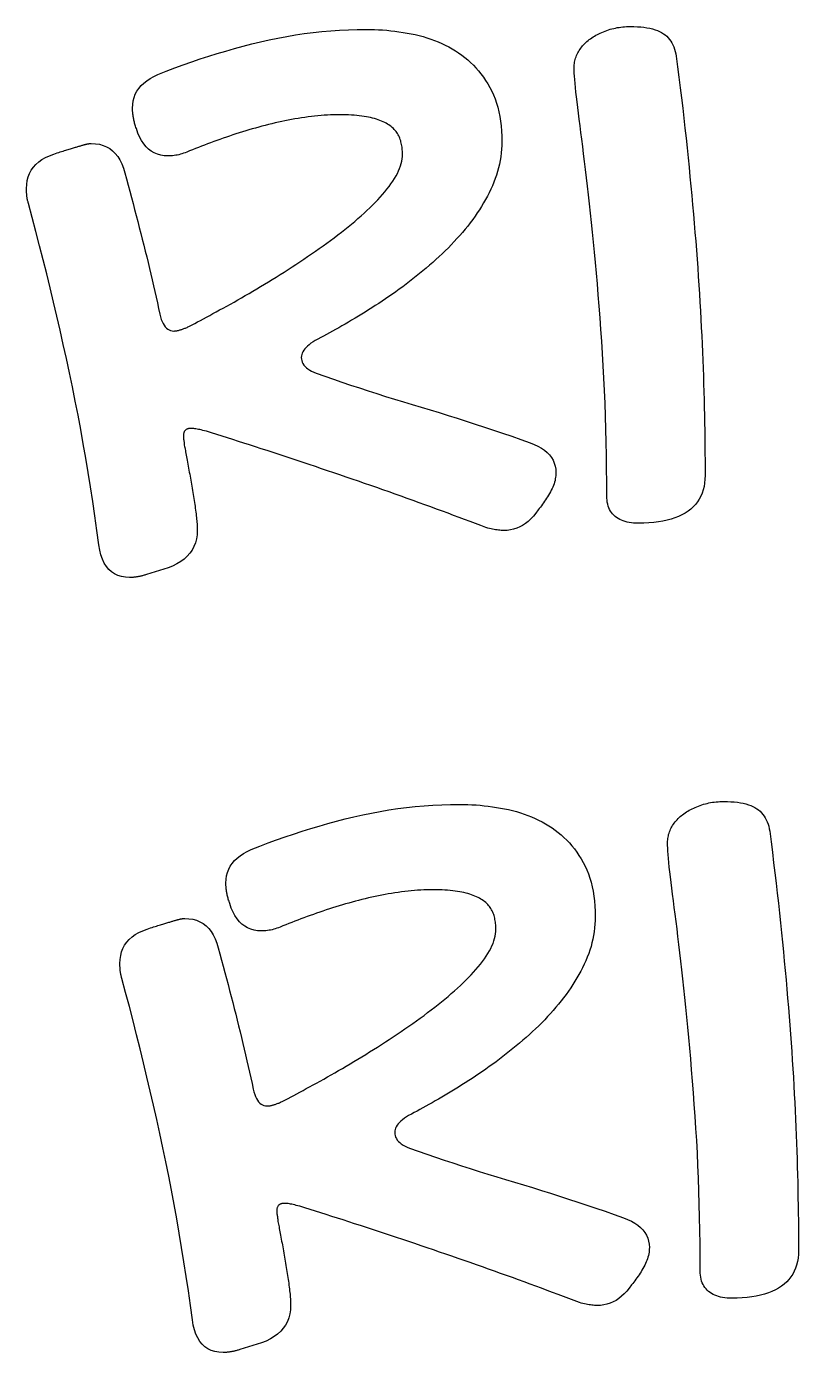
# Model space of a CAD drawing. Header units: millimetres. Extents: x 0 to 54.3, y 0.2 to 27.6.
# Drawn here: x 46.82 to 49.686, y 8.668 to 13.591 of the extents above; entities that cross this region are included whole.
import ezdxf

# ---------------------------------------------------------------- set-up
doc = ezdxf.new("R2010")
doc.units = ezdxf.units.MM

msp = doc.modelspace()

# ---------------------------------------------------------------- linework, layer by layer
for points in [[(48.8535, 13.4378), (48.8536, 13.4431), (48.8539, 13.4484), (48.8545, 13.4536), (48.8553, 13.4587), (48.8563, 13.4638), (48.8575, 13.4688), (48.8589, 13.4737), (48.8606, 13.4786), (48.8625, 13.4834), (48.8646, 13.4881), (48.8669, 13.4928), (48.8695, 13.4975), (48.8723, 13.502), (48.8752, 13.5065), (48.8783, 13.5108), (48.8816, 13.5151), (48.885, 13.5192), (48.8886, 13.5233), (48.8924, 13.5272), (48.8964, 13.5311), (48.9006, 13.5349), (48.9049, 13.5385), (48.9094, 13.5421), (48.914, 13.5455), (48.9188, 13.5489), (48.9238, 13.5521), (48.9289, 13.5553), (48.9341, 13.5583), (48.9395, 13.5612), (48.945, 13.564), (48.9506, 13.5667), (48.9564, 13.5693), (48.9623, 13.5717), (48.9683, 13.5741), (48.9745, 13.5763), (48.9808, 13.5785), (48.9872, 13.5805), (48.9937, 13.5823), (49.0002, 13.5839), (49.0068, 13.5854), (49.0135, 13.5867), (49.0202, 13.5878), (49.027, 13.5888), (49.0338, 13.5896), (49.0407, 13.5902), (49.0477, 13.5906), (49.0547, 13.5909), (49.0618, 13.5909), (49.0754, 13.5908), (49.0885, 13.5902), (49.1009, 13.5893), (49.1126, 13.588), (49.1238, 13.5863), (49.1344, 13.5843), (49.1443, 13.5819), (49.1536, 13.5791), (49.1623, 13.5759), (49.1704, 13.5724), (49.1778, 13.5685), (49.1847, 13.5642), (49.191, 13.5596), (49.1969, 13.5545), (49.2024, 13.549), (49.2074, 13.5431), (49.212, 13.5367), (49.2163, 13.53), (49.2201, 13.5228), (49.2234, 13.5152), (49.2264, 13.5071), (49.2289, 13.4987), (49.231, 13.4898), (49.2327, 13.4805), (49.2377, 13.4413), (49.2425, 13.4023), (49.2473, 13.3638), (49.2518, 13.3255), (49.2563, 13.2877), (49.2606, 13.2502), (49.2647, 13.2131), (49.2687, 13.1763), (49.2726, 13.1399), (49.2764, 13.1038), (49.28, 13.0681), (49.2835, 13.0327), (49.2868, 12.9977), (49.2901, 12.963), (49.2932, 12.9285), (49.2962, 12.8943), (49.2991, 12.8603), (49.3019, 12.8267), (49.3046, 12.7933), (49.3072, 12.7601), (49.3097, 12.7273), (49.312, 12.6947), (49.3143, 12.6624), (49.3164, 12.6304), (49.3184, 12.5986), (49.3204, 12.567), (49.3222, 12.5357), (49.3239, 12.5045), (49.3256, 12.4736), (49.3271, 12.443), (49.3285, 12.4125), (49.3299, 12.3823), (49.3311, 12.3523), (49.3322, 12.3225), (49.3333, 12.2929), (49.3342, 12.2636), (49.3351, 12.2344), (49.3359, 12.2054), (49.3366, 12.1766), (49.3372, 12.1479), (49.3377, 12.1194), (49.3382, 12.0911), (49.3386, 12.0629), (49.339, 12.0349), (49.3392, 12.007), (49.3394, 11.9793), (49.3395, 11.9518), (49.3396, 11.9244), (49.3391, 11.9099), (49.3378, 11.8959), (49.3356, 11.8826), (49.3325, 11.87), (49.3286, 11.8579), (49.3238, 11.8465), (49.3181, 11.8357), (49.3115, 11.8255), (49.304, 11.8159), (49.2957, 11.8069), (49.2864, 11.7986), (49.2764, 11.7908), (49.2654, 11.7837), (49.2537, 11.7772), (49.2411, 11.7714), (49.2278, 11.7661), (49.2136, 11.7615), (49.1987, 11.7575), (49.1829, 11.7541), (49.1664, 11.7513), (49.149, 11.7491), (49.1308, 11.7476), (49.1118, 11.7466), (49.0921, 11.7463), (49.083, 11.7465), (49.0743, 11.747), (49.066, 11.7479), (49.0579, 11.7492), (49.0502, 11.7508), (49.0429, 11.7528), (49.0359, 11.7551), (49.0292, 11.7578), (49.0228, 11.7609), (49.0168, 11.7643), (49.0111, 11.768), (49.0057, 11.7721), (49.0007, 11.7766), (48.9962, 11.7814), (48.9921, 11.7866), (48.9884, 11.792), (48.9852, 11.7978), (48.9823, 11.804), (48.98, 11.8104), (48.978, 11.8173), (48.9765, 11.8244), (48.9754, 11.8319), (48.9748, 11.8397), (48.9746, 11.8478), (48.9744, 11.8986), (48.974, 11.9488), (48.9734, 11.9986), (48.9725, 12.0477), (48.9713, 12.0964), (48.9699, 12.1445), (48.9682, 12.1921), (48.9662, 12.2391), (48.964, 12.2857), (48.9616, 12.3316), (48.9588, 12.3771), (48.9559, 12.422), (48.9527, 12.4663), (48.9495, 12.5097), (48.9462, 12.5523), (48.9429, 12.5941), (48.9395, 12.635), (48.9361, 12.6751), (48.9325, 12.7144), (48.929, 12.7528), (48.9253, 12.7904), (48.9216, 12.8272), (48.9178, 12.8632), (48.914, 12.8983), (48.9102, 12.9326), (48.9064, 12.9659), (48.9027, 12.9982), (48.8991, 13.0296), (48.8955, 13.06), (48.892, 13.0895), (48.8885, 13.118), (48.8851, 13.1456), (48.8818, 13.1722), (48.8785, 13.1979), (48.8753, 13.2226), (48.8722, 13.2464), (48.8692, 13.2691), (48.8665, 13.2906), (48.864, 13.3108), (48.8618, 13.3298), (48.8598, 13.3476), (48.8582, 13.3641), (48.8567, 13.3795), (48.8556, 13.3936), (48.8547, 13.4065), (48.854, 13.4182), (48.8536, 13.4286), (48.8535, 13.4378)], [(47.4148, 13.1244), (47.4089, 13.1222), (47.403, 13.1201), (47.3971, 13.1182), (47.3913, 13.1165), (47.3855, 13.115), (47.3797, 13.1138), (47.3739, 13.1127), (47.3681, 13.1118), (47.3624, 13.1111), (47.3567, 13.1106), (47.351, 13.1103), (47.3454, 13.1102), (47.3315, 13.1109), (47.3184, 13.113), (47.306, 13.1165), (47.2943, 13.1215), (47.2834, 13.1278), (47.2733, 13.1356), (47.2639, 13.1447), (47.2552, 13.1553), (47.2472, 13.1673), (47.24, 13.1807), (47.2336, 13.1955), (47.2279, 13.2117), (47.2264, 13.2161), (47.2251, 13.2203), (47.2238, 13.2245), (47.2226, 13.2285), (47.2215, 13.2324), (47.2205, 13.2362), (47.2196, 13.2398), (47.2188, 13.2433), (47.218, 13.2467), (47.2174, 13.25), (47.2168, 13.2532), (47.2163, 13.2562), (47.2159, 13.2591), (47.2155, 13.262), (47.2151, 13.2649), (47.2148, 13.2677), (47.2145, 13.2704), (47.2143, 13.2731), (47.2141, 13.2758), (47.2139, 13.2784), (47.2138, 13.2809), (47.2137, 13.2834), (47.2136, 13.2859), (47.2136, 13.2883), (47.2143, 13.3019), (47.2163, 13.315), (47.2195, 13.3274), (47.2241, 13.3393), (47.23, 13.3506), (47.2372, 13.3613), (47.2457, 13.3713), (47.2556, 13.3808), (47.2667, 13.3897), (47.2792, 13.3981), (47.2929, 13.4058), (47.308, 13.4129), (47.3392, 13.4252), (47.3705, 13.437), (47.4019, 13.4485), (47.4334, 13.4596), (47.465, 13.4703), (47.4967, 13.4805), (47.5285, 13.4904), (47.5604, 13.4999), (47.5924, 13.509), (47.6245, 13.5177), (47.6567, 13.5261), (47.689, 13.534), (47.7214, 13.5414), (47.7538, 13.5481), (47.7863, 13.5542), (47.8188, 13.5597), (47.8514, 13.5645), (47.884, 13.5687), (47.9167, 13.5722), (47.9494, 13.5751), (47.9821, 13.5774), (48.015, 13.579), (48.0478, 13.5799), (48.0807, 13.5803), (48.0962, 13.5801), (48.1115, 13.5797), (48.1269, 13.579), (48.1422, 13.5781), (48.1574, 13.5769), (48.1727, 13.5754), (48.1878, 13.5736), (48.203, 13.5716), (48.2181, 13.5692), (48.2332, 13.5667), (48.2482, 13.5638), (48.2632, 13.5607), (48.2781, 13.5572), (48.2927, 13.5534), (48.307, 13.5491), (48.3211, 13.5444), (48.3349, 13.5394), (48.3485, 13.534), (48.3618, 13.5281), (48.3748, 13.5219), (48.3876, 13.5153), (48.4001, 13.5082), (48.4124, 13.5008), (48.4244, 13.493), (48.4361, 13.4848), (48.4474, 13.4761), (48.4583, 13.467), (48.4689, 13.4574), (48.4791, 13.4474), (48.4889, 13.4369), (48.4984, 13.426), (48.5075, 13.4147), (48.5162, 13.4029), (48.5245, 13.3906), (48.5325, 13.3779), (48.5401, 13.3648), (48.5472, 13.3512), (48.5537, 13.337), (48.5596, 13.3222), (48.5648, 13.3068), (48.5695, 13.2909), (48.5735, 13.2745), (48.5769, 13.2574), (48.5797, 13.2398), (48.5818, 13.2216), (48.5834, 13.2028), (48.5843, 13.1835), (48.5846, 13.1636), (48.5844, 13.1494), (48.5837, 13.1353), (48.5825, 13.1213), (48.5808, 13.1074), (48.5786, 13.0936), (48.5759, 13.0799), (48.5728, 13.0663), (48.5692, 13.0528), (48.5651, 13.0394), (48.5605, 13.0261), (48.5554, 13.0129), (48.5499, 12.9998), (48.544, 12.9868), (48.5377, 12.9739), (48.5312, 12.9611), (48.5243, 12.9484), (48.5171, 12.9358), (48.5096, 12.9232), (48.5018, 12.9108), (48.4937, 12.8985), (48.4853, 12.8863), (48.4766, 12.8742), (48.4675, 12.8622), (48.4582, 12.8502), (48.4486, 12.8384), (48.4388, 12.8267), (48.4287, 12.8151), (48.4184, 12.8036), (48.4079, 12.7921), (48.3972, 12.7808), (48.3863, 12.7696), (48.3751, 12.7585), (48.3637, 12.7474), (48.3521, 12.7365), (48.3403, 12.7257), (48.3282, 12.7149), (48.316, 12.7043), (48.3038, 12.6939), (48.2915, 12.6835), (48.2792, 12.6734), (48.2668, 12.6634), (48.2543, 12.6535), (48.2419, 12.6438), (48.2293, 12.6342), (48.2167, 12.6248), (48.2041, 12.6155), (48.1914, 12.6064), (48.1787, 12.5974), (48.1659, 12.5886), (48.1532, 12.5799), (48.1405, 12.5713), (48.1278, 12.5629), (48.1152, 12.5546), (48.1026, 12.5464), (48.09, 12.5384), (48.0774, 12.5305), (48.0648, 12.5228), (48.0523, 12.5152), (48.0398, 12.5077), (48.0273, 12.5004), (48.015, 12.4932), (48.0028, 12.4862), (47.9908, 12.4793), (47.9791, 12.4726), (47.9675, 12.466), (47.9561, 12.4596), (47.9449, 12.4534), (47.9339, 12.4474), (47.9232, 12.4415), (47.9126, 12.4357), (47.9022, 12.4301), (47.892, 12.4247), (47.8838, 12.4196), (47.8762, 12.4146), (47.8694, 12.4095), (47.8633, 12.4043), (47.8579, 12.3992), (47.8533, 12.394), (47.8493, 12.3888), (47.8461, 12.3836), (47.8436, 12.3783), (47.8418, 12.373), (47.8407, 12.3677), (47.8404, 12.3624), (47.8408, 12.3563), (47.8419, 12.3504), (47.8438, 12.3447), (47.8465, 12.3392), (47.85, 12.334), (47.8542, 12.329), (47.8592, 12.3242), (47.8649, 12.3197), (47.8714, 12.3153), (47.8787, 12.3112), (47.8867, 12.3073), (47.8956, 12.3036), (47.9274, 12.2924), (47.9593, 12.2813), (47.9914, 12.2704), (48.0236, 12.2595), (48.0559, 12.2488), (48.0883, 12.2382), (48.1209, 12.2277), (48.1535, 12.2174), (48.1863, 12.2071), (48.2193, 12.197), (48.2523, 12.1871), (48.2855, 12.1772), (48.3188, 12.1673), (48.3521, 12.1572), (48.3855, 12.1469), (48.419, 12.1365), (48.4526, 12.1258), (48.4863, 12.1149), (48.52, 12.1038), (48.5538, 12.0925), (48.5876, 12.0811), (48.6216, 12.0694), (48.6556, 12.0575), (48.6897, 12.0455), (48.705, 12.0392), (48.7191, 12.0325), (48.7317, 12.0252), (48.7431, 12.0174), (48.7531, 12.009), (48.7618, 12.0001), (48.7691, 11.9906), (48.7751, 11.9806), (48.7798, 11.97), (48.7832, 11.9589), (48.7852, 11.9473), (48.7858, 11.9351), (48.7857, 11.9291), (48.7853, 11.9232), (48.7845, 11.9172), (48.7835, 11.9112), (48.7823, 11.9052), (48.7807, 11.8992), (48.7789, 11.8932), (48.7767, 11.8872), (48.7743, 11.8811), (48.7716, 11.8751), (48.7686, 11.869), (48.7653, 11.863), (48.7619, 11.8569), (48.7584, 11.851), (48.7548, 11.8451), (48.7512, 11.8393), (48.7475, 11.8336), (48.7438, 11.828), (48.7399, 11.8225), (48.7361, 11.8171), (48.7321, 11.8117), (48.7281, 11.8064), (48.7241, 11.8013), (48.7199, 11.7962), (48.7112, 11.784), (48.702, 11.7728), (48.6926, 11.7627), (48.6828, 11.7536), (48.6726, 11.7457), (48.6621, 11.7388), (48.6512, 11.7329), (48.64, 11.7281), (48.6285, 11.7244), (48.6166, 11.7217), (48.6043, 11.7202), (48.5917, 11.7196), (48.5872, 11.7197), (48.5825, 11.7199), (48.5776, 11.7203), (48.5726, 11.7208), (48.5673, 11.7215), (48.5619, 11.7223), (48.5563, 11.7233), (48.5506, 11.7244), (48.5447, 11.7256), (48.5386, 11.727), (48.5323, 11.7286), (48.5259, 11.7303), (48.5065, 11.7377), (48.4868, 11.7452), (48.4669, 11.7528), (48.4468, 11.7604), (48.4265, 11.768), (48.4059, 11.7757), (48.3851, 11.7834), (48.364, 11.7912), (48.3428, 11.7991), (48.3212, 11.807), (48.2995, 11.8149), (48.2775, 11.8229), (48.2553, 11.8309), (48.2331, 11.8389), (48.2108, 11.8469), (48.1885, 11.8548), (48.166, 11.8628), (48.1435, 11.8707), (48.1209, 11.8787), (48.0982, 11.8866), (48.0755, 11.8945), (48.0527, 11.9024), (48.0298, 11.9103), (48.0068, 11.9181), (47.9839, 11.926), (47.961, 11.9338), (47.9381, 11.9415), (47.9153, 11.9492), (47.8926, 11.9569), (47.87, 11.9644), (47.8474, 11.972), (47.8248, 11.9795), (47.8024, 11.9869), (47.78, 11.9943), (47.7576, 12.0017), (47.7353, 12.009), (47.7132, 12.0162), (47.6914, 12.0233), (47.6698, 12.0303), (47.6485, 12.0371), (47.6274, 12.0439), (47.6067, 12.0506), (47.5862, 12.0571), (47.566, 12.0636), (47.546, 12.0699), (47.5264, 12.0761), (47.507, 12.0822), (47.4878, 12.0882), (47.4812, 12.0899), (47.4749, 12.0915), (47.469, 12.0929), (47.4635, 12.0941), (47.4583, 12.0952), (47.4536, 12.0962), (47.4491, 12.097), (47.4451, 12.0977), (47.4414, 12.0982), (47.4381, 12.0986), (47.4352, 12.0988), (47.4326, 12.0989), (47.4303, 12.0988), (47.4281, 12.0987), (47.4259, 12.0985), (47.4238, 12.0982), (47.4218, 12.0978), (47.4199, 12.0973), (47.4181, 12.0968), (47.4164, 12.0961), (47.4148, 12.0954), (47.4132, 12.0945), (47.4118, 12.0936), (47.4104, 12.0926), (47.4091, 12.0915), (47.4079, 12.0902), (47.4069, 12.0887), (47.4059, 12.087), (47.4051, 12.0851), (47.4044, 12.0831), (47.4038, 12.0808), (47.4033, 12.0784), (47.4029, 12.0758), (47.4026, 12.073), (47.4024, 12.07), (47.4024, 12.0668), (47.4024, 12.0659), (47.4024, 12.065), (47.4025, 12.064), (47.4026, 12.063), (47.4027, 12.0619), (47.4028, 12.0608), (47.403, 12.0597), (47.4032, 12.0585), (47.4034, 12.0573), (47.4036, 12.0561), (47.4039, 12.0548), (47.4041, 12.0535), (47.4044, 12.0521), (47.4047, 12.0508), (47.4049, 12.0494), (47.4051, 12.048), (47.4053, 12.0466), (47.4055, 12.0452), (47.4056, 12.0438), (47.4057, 12.0424), (47.4058, 12.0409), (47.4059, 12.0395), (47.4059, 12.038), (47.4059, 12.0366), (47.4068, 12.032), (47.4078, 12.0272), (47.4088, 12.0221), (47.4098, 12.0169), (47.4108, 12.0114), (47.4119, 12.0056), (47.4131, 11.9996), (47.4142, 11.9934), (47.4154, 11.987), (47.4167, 11.9803), (47.418, 11.9734), (47.4193, 11.9662), (47.4206, 11.9589), (47.4219, 11.9516), (47.4233, 11.9442), (47.4246, 11.9368), (47.426, 11.9294), (47.4273, 11.9219), (47.4286, 11.9144), (47.43, 11.9069), (47.4313, 11.8993), (47.4326, 11.8917), (47.434, 11.884), (47.4353, 11.8763), (47.4366, 11.8686), (47.4379, 11.861), (47.4391, 11.8534), (47.4403, 11.8459), (47.4415, 11.8385), (47.4426, 11.8311), (47.4437, 11.8238), (47.4448, 11.8166), (47.4458, 11.8094), (47.4468, 11.8022), (47.4477, 11.7952), (47.4487, 11.7882), (47.4495, 11.7813), (47.4503, 11.7746), (47.451, 11.7682), (47.4516, 11.762), (47.4522, 11.7559), (47.4527, 11.7501), (47.4531, 11.7445), (47.4534, 11.7391), (47.4537, 11.7339), (47.4539, 11.7289), (47.454, 11.7242), (47.454, 11.7196), (47.4532, 11.7034), (47.451, 11.6881), (47.4472, 11.6736), (47.4419, 11.6599), (47.4351, 11.647), (47.4268, 11.635), (47.417, 11.6239), (47.4057, 11.6136), (47.3929, 11.6041), (47.3786, 11.5955), (47.3627, 11.5877), (47.3454, 11.5807), (47.2653, 11.5558), (47.2623, 11.5549), (47.2594, 11.5541), (47.2566, 11.5533), (47.2538, 11.5526), (47.251, 11.5518), (47.2483, 11.5511), (47.2457, 11.5505), (47.2431, 11.5499), (47.2406, 11.5493), (47.2381, 11.5488), (47.2356, 11.5483), (47.2332, 11.5478), (47.2308, 11.5474), (47.2284, 11.547), (47.226, 11.5466), (47.2235, 11.5463), (47.221, 11.546), (47.2185, 11.5458), (47.216, 11.5456), (47.2134, 11.5454), (47.2108, 11.5453), (47.2082, 11.5452), (47.2056, 11.5451), (47.2029, 11.5451), (47.1872, 11.546), (47.1726, 11.5485), (47.1591, 11.5527), (47.1468, 11.5586), (47.1356, 11.5662), (47.1255, 11.5754), (47.1166, 11.5863), (47.1088, 11.5989), (47.1021, 11.6132), (47.0966, 11.6292), (47.0922, 11.6469), (47.089, 11.6662), (47.0817, 11.7202), (47.0741, 11.774), (47.0661, 11.8277), (47.0578, 11.8813), (47.0492, 11.9347), (47.0403, 11.988), (47.031, 12.0412), (47.0213, 12.0943), (47.0114, 12.1473), (47.0011, 12.2001), (46.9905, 12.2528), (46.9795, 12.3054), (46.9682, 12.3579), (46.9567, 12.4104), (46.9449, 12.4629), (46.9329, 12.5153), (46.9206, 12.5677), (46.908, 12.6201), (46.8952, 12.6725), (46.8822, 12.7248), (46.8688, 12.7771), (46.8552, 12.8294), (46.8414, 12.8817), (46.8273, 12.9339), (46.8264, 12.9369), (46.8256, 12.9397), (46.8249, 12.9426), (46.8242, 12.9453), (46.8236, 12.948), (46.823, 12.9506), (46.8225, 12.9532), (46.8221, 12.9557), (46.8217, 12.9581), (46.8214, 12.9605), (46.8212, 12.9628), (46.821, 12.9651), (46.8209, 12.9673), (46.8208, 12.9695), (46.8206, 12.9716), (46.8205, 12.9737), (46.8204, 12.9758), (46.8204, 12.9778), (46.8203, 12.9798), (46.8202, 12.9817), (46.8202, 12.9836), (46.8202, 12.9855), (46.8201, 12.9873), (46.8201, 12.9891), (46.8208, 13.0044), (46.823, 13.0189), (46.8265, 13.0325), (46.8314, 13.0453), (46.8378, 13.0573), (46.8455, 13.0684), (46.8547, 13.0786), (46.8652, 13.088), (46.8772, 13.0966), (46.8906, 13.1044), (46.9054, 13.1113), (46.9216, 13.1173), (46.9278, 13.1194), (46.9337, 13.1213), (46.9395, 13.1232), (46.9451, 13.125), (46.9505, 13.1268), (46.9557, 13.1285), (46.9607, 13.13), (46.9655, 13.1316), (46.9702, 13.133), (46.9747, 13.1344), (46.979, 13.1357), (46.9831, 13.1369), (46.987, 13.1381), (46.9908, 13.1392), (46.9945, 13.1403), (46.9981, 13.1414), (47.0015, 13.1424), (47.0049, 13.1434), (47.0081, 13.1443), (47.0111, 13.1452), (47.0141, 13.1461), (47.0169, 13.1469), (47.0196, 13.1477), (47.0222, 13.1485), (47.0247, 13.1492), (47.0271, 13.1499), (47.0293, 13.1505), (47.0315, 13.1512), (47.0336, 13.1517), (47.0356, 13.1523), (47.0375, 13.1528), (47.0392, 13.1532), (47.0409, 13.1537), (47.0425, 13.154), (47.044, 13.1544), (47.0454, 13.1547), (47.0467, 13.155), (47.048, 13.1553), (47.0493, 13.1555), (47.0506, 13.1557), (47.0519, 13.1559), (47.0532, 13.1561), (47.0544, 13.1562), (47.0557, 13.1563), (47.0569, 13.1564), (47.0581, 13.1564), (47.0593, 13.1565), (47.0605, 13.1565), (47.0761, 13.1557), (47.0907, 13.1535), (47.1044, 13.1497), (47.1171, 13.1444), (47.1289, 13.1376), (47.1397, 13.1293), (47.1497, 13.1195), (47.1586, 13.1082), (47.1667, 13.0954), (47.1738, 13.0811), (47.1799, 13.0652), (47.1851, 13.0479), (47.1913, 13.0248), (47.1975, 13.0018), (47.2036, 12.979), (47.2096, 12.9563), (47.2155, 12.9337), (47.2214, 12.9112), (47.2272, 12.8889), (47.233, 12.8667), (47.2387, 12.8446), (47.2444, 12.8226), (47.25, 12.8008), (47.2555, 12.779), (47.2609, 12.7574), (47.2663, 12.7358), (47.2716, 12.7143), (47.2767, 12.6928), (47.2818, 12.6713), (47.2869, 12.6499), (47.2918, 12.6286), (47.2966, 12.6073), (47.3014, 12.5861), (47.306, 12.5649), (47.3106, 12.5437), (47.3151, 12.5226), (47.3177, 12.5127), (47.3205, 12.5036), (47.3237, 12.4954), (47.3272, 12.488), (47.331, 12.4815), (47.3351, 12.4759), (47.3396, 12.4711), (47.3444, 12.4672), (47.3495, 12.4642), (47.3549, 12.462), (47.3607, 12.4607), (47.3668, 12.4603), (47.3686, 12.4603), (47.3704, 12.4604), (47.3723, 12.4606), (47.3743, 12.4608), (47.3763, 12.4611), (47.3783, 12.4614), (47.3804, 12.4618), (47.3826, 12.4623), (47.3848, 12.4628), (47.387, 12.4634), (47.3893, 12.4641), (47.3917, 12.4648), (47.3941, 12.4655), (47.3966, 12.4664), (47.3991, 12.4673), (47.4018, 12.4682), (47.4045, 12.4692), (47.4073, 12.4703), (47.4101, 12.4715), (47.413, 12.4727), (47.4161, 12.4739), (47.4191, 12.4753), (47.4223, 12.4767), (47.4255, 12.4781), (47.4352, 12.4833), (47.4452, 12.4886), (47.4555, 12.4941), (47.4662, 12.4999), (47.4772, 12.5058), (47.4885, 12.5119), (47.5002, 12.5183), (47.5122, 12.5248), (47.5245, 12.5315), (47.5372, 12.5385), (47.5502, 12.5456), (47.5635, 12.5529), (47.5771, 12.5604), (47.5907, 12.568), (47.6045, 12.5758), (47.6183, 12.5837), (47.6322, 12.5917), (47.6463, 12.5999), (47.6604, 12.6082), (47.6747, 12.6166), (47.689, 12.6252), (47.7035, 12.6339), (47.718, 12.6427), (47.7326, 12.6517), (47.7473, 12.6608), (47.762, 12.67), (47.7766, 12.6793), (47.7912, 12.6886), (47.8058, 12.6981), (47.8203, 12.7076), (47.8349, 12.7172), (47.8494, 12.7269), (47.8639, 12.7367), (47.8783, 12.7466), (47.8927, 12.7565), (47.9071, 12.7666), (47.9214, 12.7767), (47.9354, 12.7867), (47.9492, 12.7968), (47.9627, 12.8069), (47.976, 12.817), (47.989, 12.8271), (48.0018, 12.8372), (48.0144, 12.8473), (48.0267, 12.8574), (48.0387, 12.8675), (48.0505, 12.8775), (48.062, 12.8876), (48.0733, 12.8977), (48.0842, 12.9078), (48.0947, 12.9178), (48.1049, 12.9278), (48.1147, 12.9378), (48.1241, 12.9477), (48.1332, 12.9577), (48.142, 12.9676), (48.1503, 12.9774), (48.1584, 12.9873), (48.166, 12.9971), (48.1733, 13.0069), (48.1802, 13.0167), (48.1864, 13.0263), (48.192, 13.0359), (48.1971, 13.0453), (48.2015, 13.0547), (48.2054, 13.0639), (48.2086, 13.0731), (48.2113, 13.0821), (48.2134, 13.0911), (48.2149, 13.0999), (48.2158, 13.1087), (48.2161, 13.1173), (48.216, 13.1226), (48.2158, 13.1279), (48.2154, 13.133), (48.215, 13.1381), (48.2144, 13.1431), (48.2136, 13.148), (48.2127, 13.1529), (48.2117, 13.1577), (48.2105, 13.1624), (48.2093, 13.167), (48.2078, 13.1716), (48.2063, 13.1761), (48.2045, 13.1805), (48.2025, 13.1848), (48.2003, 13.189), (48.1979, 13.1931), (48.1952, 13.1971), (48.1922, 13.201), (48.1891, 13.2048), (48.1857, 13.2085), (48.1821, 13.2121), (48.1782, 13.2156), (48.1741, 13.2191), (48.1698, 13.2224), (48.1652, 13.2256), (48.1603, 13.2287), (48.1552, 13.2316), (48.1499, 13.2344), (48.1443, 13.2372), (48.1384, 13.2397), (48.1322, 13.2422), (48.1258, 13.2445), (48.1192, 13.2467), (48.1123, 13.2488), (48.1051, 13.2508), (48.0977, 13.2526), (48.0899, 13.2543), (48.0819, 13.2559), (48.0735, 13.2573), (48.0647, 13.2586), (48.0556, 13.2597), (48.0462, 13.2607), (48.0365, 13.2615), (48.0264, 13.2621), (48.016, 13.2627), (48.0053, 13.263), (47.9942, 13.2633), (47.9828, 13.2633), (47.9715, 13.2632), (47.9601, 13.263), (47.9486, 13.2626), (47.937, 13.262), (47.9253, 13.2613), (47.9136, 13.2604), (47.9018, 13.2594), (47.8898, 13.2582), (47.8778, 13.2568), (47.8657, 13.2553), (47.8535, 13.2536), (47.8413, 13.2518), (47.829, 13.2498), (47.8167, 13.2477), (47.8044, 13.2455), (47.7921, 13.2431), (47.7798, 13.2407), (47.7676, 13.2382), (47.7554, 13.2355), (47.7431, 13.2328), (47.7309, 13.2299), (47.7187, 13.2269), (47.7065, 13.2238), (47.6944, 13.2206), (47.6822, 13.2173), (47.6701, 13.2139), (47.658, 13.2105), (47.6459, 13.2069), (47.6338, 13.2033), (47.6218, 13.1997), (47.6098, 13.1959), (47.5978, 13.1921), (47.5859, 13.1882), (47.5739, 13.1842), (47.562, 13.1802), (47.5501, 13.1761), (47.5383, 13.1719), (47.5266, 13.1677), (47.515, 13.1635), (47.5035, 13.1593), (47.492, 13.155), (47.4807, 13.1507), (47.4695, 13.1464), (47.4584, 13.1421), (47.4473, 13.1377), (47.4364, 13.1333), (47.4256, 13.1289), (47.4148, 13.1244)], [(47.7616, 10.2469), (47.7557, 10.2446), (47.7498, 10.2426), (47.7439, 10.2407), (47.7381, 10.239), (47.7322, 10.2375), (47.7264, 10.2362), (47.7207, 10.2351), (47.7149, 10.2343), (47.7092, 10.2336), (47.7035, 10.2331), (47.6978, 10.2328), (47.6922, 10.2327), (47.6783, 10.2334), (47.6652, 10.2355), (47.6528, 10.239), (47.6411, 10.2439), (47.6302, 10.2503), (47.6201, 10.258), (47.6106, 10.2672), (47.602, 10.2778), (47.594, 10.2898), (47.5868, 10.3031), (47.5804, 10.3179), (47.5747, 10.3342), (47.5732, 10.3385), (47.5719, 10.3428), (47.5706, 10.347), (47.5694, 10.351), (47.5683, 10.3549), (47.5673, 10.3586), (47.5664, 10.3623), (47.5656, 10.3658), (47.5648, 10.3692), (47.5642, 10.3725), (47.5636, 10.3756), (47.5631, 10.3787), (47.5627, 10.3816), (47.5623, 10.3845), (47.5619, 10.3874), (47.5616, 10.3901), (47.5613, 10.3929), (47.5611, 10.3956), (47.5609, 10.3982), (47.5607, 10.4008), (47.5606, 10.4034), (47.5605, 10.4059), (47.5604, 10.4083), (47.5604, 10.4107), (47.5611, 10.4244), (47.563, 10.4374), (47.5663, 10.4499), (47.5709, 10.4618), (47.5768, 10.473), (47.584, 10.4837), (47.5925, 10.4938), (47.6024, 10.5033), (47.6135, 10.5122), (47.6259, 10.5205), (47.6397, 10.5282), (47.6548, 10.5354), (47.686, 10.5476), (47.7173, 10.5595), (47.7487, 10.571), (47.7802, 10.582), (47.8118, 10.5927), (47.8435, 10.603), (47.8753, 10.6129), (47.9072, 10.6224), (47.9392, 10.6315), (47.9713, 10.6402), (48.0035, 10.6485), (48.0358, 10.6564), (48.0682, 10.6638), (48.1006, 10.6706), (48.1331, 10.6767), (48.1656, 10.6821), (48.1982, 10.687), (48.2308, 10.6912), (48.2634, 10.6947), (48.2962, 10.6976), (48.3289, 10.6998), (48.3617, 10.7014), (48.3946, 10.7024), (48.4275, 10.7027), (48.4429, 10.7026), (48.4583, 10.7022), (48.4737, 10.7015), (48.489, 10.7005), (48.5042, 10.6993), (48.5194, 10.6978), (48.5346, 10.6961), (48.5498, 10.694), (48.5649, 10.6917), (48.58, 10.6891), (48.595, 10.6863), (48.61, 10.6831), (48.6249, 10.6797), (48.6395, 10.6758), (48.6538, 10.6716), (48.6679, 10.6669), (48.6817, 10.6619), (48.6953, 10.6564), (48.7086, 10.6506), (48.7216, 10.6444), (48.7344, 10.6377), (48.7469, 10.6307), (48.7592, 10.6233), (48.7712, 10.6155), (48.7828, 10.6072), (48.7942, 10.5986), (48.8051, 10.5894), (48.8157, 10.5799), (48.8259, 10.5699), (48.8357, 10.5594), (48.8452, 10.5485), (48.8543, 10.5371), (48.863, 10.5253), (48.8713, 10.5131), (48.8793, 10.5004), (48.8869, 10.4873), (48.894, 10.4736), (48.9005, 10.4594), (48.9064, 10.4447), (48.9116, 10.4293), (48.9163, 10.4134), (48.9203, 10.3969), (48.9237, 10.3799), (48.9265, 10.3623), (48.9286, 10.3441), (48.9302, 10.3253), (48.9311, 10.306), (48.9314, 10.2861), (48.9312, 10.2719), (48.9304, 10.2578), (48.9292, 10.2438), (48.9276, 10.2299), (48.9254, 10.2161), (48.9227, 10.2024), (48.9196, 10.1888), (48.916, 10.1753), (48.9119, 10.1619), (48.9073, 10.1486), (48.9022, 10.1354), (48.8967, 10.1223), (48.8907, 10.1093), (48.8845, 10.0964), (48.8779, 10.0836), (48.8711, 10.0708), (48.8639, 10.0582), (48.8564, 10.0457), (48.8486, 10.0333), (48.8405, 10.021), (48.8321, 10.0088), (48.8234, 9.9967), (48.8143, 9.9846), (48.805, 9.9727), (48.7954, 9.9609), (48.7856, 9.9492), (48.7755, 9.9375), (48.7652, 9.926), (48.7547, 9.9146), (48.744, 9.9033), (48.7331, 9.892), (48.7219, 9.8809), (48.7105, 9.8699), (48.6989, 9.859), (48.6871, 9.8481), (48.675, 9.8374), (48.6628, 9.8268), (48.6506, 9.8163), (48.6383, 9.806), (48.626, 9.7959), (48.6136, 9.7858), (48.6011, 9.776), (48.5886, 9.7662), (48.5761, 9.7567), (48.5635, 9.7473), (48.5509, 9.738), (48.5382, 9.7289), (48.5255, 9.7199), (48.5127, 9.711), (48.5, 9.7023), (48.4873, 9.6938), (48.4746, 9.6854), (48.462, 9.6771), (48.4493, 9.6689), (48.4367, 9.6609), (48.4242, 9.653), (48.4116, 9.6453), (48.3991, 9.6377), (48.3866, 9.6302), (48.3741, 9.6228), (48.3617, 9.6157), (48.3496, 9.6086), (48.3376, 9.6018), (48.3258, 9.595), (48.3143, 9.5885), (48.3029, 9.5821), (48.2917, 9.5759), (48.2807, 9.5698), (48.27, 9.5639), (48.2594, 9.5582), (48.249, 9.5526), (48.2388, 9.5472), (48.2305, 9.5421), (48.223, 9.537), (48.2162, 9.5319), (48.2101, 9.5268), (48.2047, 9.5216), (48.2001, 9.5165), (48.1961, 9.5113), (48.1929, 9.506), (48.1904, 9.5008), (48.1886, 9.4955), (48.1875, 9.4902), (48.1872, 9.4849), (48.1875, 9.4787), (48.1887, 9.4728), (48.1906, 9.4672), (48.1933, 9.4617), (48.1967, 9.4565), (48.201, 9.4515), (48.2059, 9.4467), (48.2117, 9.4421), (48.2182, 9.4378), (48.2255, 9.4337), (48.2335, 9.4298), (48.2424, 9.4261), (48.2742, 9.4149), (48.3061, 9.4038), (48.3382, 9.3928), (48.3704, 9.382), (48.4027, 9.3713), (48.4351, 9.3607), (48.4676, 9.3502), (48.5003, 9.3398), (48.5331, 9.3296), (48.5661, 9.3195), (48.5991, 9.3095), (48.6323, 9.2997), (48.6656, 9.2898), (48.6989, 9.2797), (48.7323, 9.2694), (48.7658, 9.2589), (48.7994, 9.2482), (48.833, 9.2374), (48.8668, 9.2263), (48.9005, 9.215), (48.9344, 9.2035), (48.9684, 9.1919), (49.0024, 9.18), (49.0365, 9.1679), (49.0518, 9.1617), (49.0658, 9.155), (49.0785, 9.1477), (49.0899, 9.1398), (49.0999, 9.1314), (49.1086, 9.1225), (49.1159, 9.113), (49.1219, 9.103), (49.1266, 9.0925), (49.1299, 9.0814), (49.1319, 9.0697), (49.1326, 9.0575), (49.1325, 9.0516), (49.132, 9.0456), (49.1313, 9.0397), (49.1303, 9.0337), (49.1291, 9.0277), (49.1275, 9.0217), (49.1256, 9.0157), (49.1235, 9.0097), (49.1211, 9.0036), (49.1184, 8.9976), (49.1154, 8.9915), (49.1121, 8.9854), (49.1087, 8.9794), (49.1052, 8.9734), (49.1016, 8.9676), (49.098, 8.9618), (49.0943, 8.9561), (49.0905, 8.9505), (49.0867, 8.945), (49.0829, 8.9395), (49.0789, 8.9342), (49.0749, 8.9289), (49.0709, 8.9237), (49.0667, 8.9187), (49.058, 8.9064), (49.0488, 8.8953), (49.0394, 8.8852), (49.0295, 8.8761), (49.0194, 8.8681), (49.0089, 8.8612), (48.998, 8.8554), (48.9868, 8.8506), (48.9753, 8.8469), (48.9634, 8.8442), (48.9511, 8.8426), (48.9385, 8.8421), (48.934, 8.8422), (48.9293, 8.8424), (48.9244, 8.8428), (48.9193, 8.8433), (48.9141, 8.8439), (48.9087, 8.8448), (48.9031, 8.8457), (48.8974, 8.8468), (48.8915, 8.8481), (48.8854, 8.8495), (48.8791, 8.8511), (48.8727, 8.8528), (48.8532, 8.8602), (48.8336, 8.8677), (48.8137, 8.8753), (48.7936, 8.8828), (48.7733, 8.8905), (48.7527, 8.8982), (48.7319, 8.9059), (48.7108, 8.9137), (48.6895, 8.9215), (48.668, 8.9294), (48.6463, 8.9374), (48.6243, 8.9454), (48.6021, 8.9534), (48.5799, 8.9614), (48.5576, 8.9693), (48.5352, 8.9773), (48.5128, 8.9853), (48.4903, 8.9932), (48.4677, 9.0011), (48.445, 9.0091), (48.4223, 9.017), (48.3995, 9.0249), (48.3766, 9.0327), (48.3536, 9.0406), (48.3307, 9.0485), (48.3078, 9.0562), (48.2849, 9.064), (48.2621, 9.0717), (48.2394, 9.0793), (48.2168, 9.0869), (48.1942, 9.0945), (48.1716, 9.1019), (48.1492, 9.1094), (48.1267, 9.1168), (48.1044, 9.1241), (48.0821, 9.1314), (48.06, 9.1386), (48.0381, 9.1457), (48.0166, 9.1527), (47.9953, 9.1596), (47.9742, 9.1664), (47.9535, 9.173), (47.933, 9.1796), (47.9128, 9.186), (47.8928, 9.1923), (47.8731, 9.1986), (47.8537, 9.2047), (47.8346, 9.2107), (47.828, 9.2124), (47.8217, 9.2139), (47.8158, 9.2153), (47.8103, 9.2166), (47.8051, 9.2177), (47.8003, 9.2187), (47.7959, 9.2195), (47.7919, 9.2202), (47.7882, 9.2207), (47.7849, 9.221), (47.782, 9.2213), (47.7794, 9.2213), (47.7771, 9.2213), (47.7748, 9.2212), (47.7727, 9.2209), (47.7706, 9.2206), (47.7686, 9.2203), (47.7667, 9.2198), (47.7649, 9.2192), (47.7632, 9.2186), (47.7616, 9.2178), (47.76, 9.217), (47.7585, 9.2161), (47.7572, 9.2151), (47.7559, 9.214), (47.7547, 9.2127), (47.7537, 9.2112), (47.7527, 9.2095), (47.7519, 9.2076), (47.7512, 9.2055), (47.7505, 9.2033), (47.75, 9.2009), (47.7497, 9.1982), (47.7494, 9.1954), (47.7492, 9.1925), (47.7492, 9.1893), (47.7492, 9.1884), (47.7492, 9.1874), (47.7493, 9.1865), (47.7493, 9.1854), (47.7495, 9.1844), (47.7496, 9.1833), (47.7498, 9.1821), (47.7499, 9.181), (47.7502, 9.1798), (47.7504, 9.1785), (47.7506, 9.1773), (47.7509, 9.1759), (47.7512, 9.1746), (47.7515, 9.1732), (47.7517, 9.1719), (47.7519, 9.1705), (47.7521, 9.1691), (47.7523, 9.1677), (47.7524, 9.1663), (47.7525, 9.1649), (47.7526, 9.1634), (47.7527, 9.162), (47.7527, 9.1605), (47.7527, 9.159), (47.7536, 9.1545), (47.7546, 9.1496), (47.7555, 9.1446), (47.7566, 9.1393), (47.7576, 9.1338), (47.7587, 9.1281), (47.7599, 9.1221), (47.761, 9.1159), (47.7622, 9.1094), (47.7635, 9.1028), (47.7647, 9.0958), (47.7661, 9.0887), (47.7674, 9.0814), (47.7687, 9.0741), (47.7701, 9.0667), (47.7714, 9.0593), (47.7727, 9.0519), (47.7741, 9.0444), (47.7754, 9.0369), (47.7767, 9.0293), (47.7781, 9.0218), (47.7794, 9.0141), (47.7808, 9.0065), (47.7821, 8.9988), (47.7834, 8.9911), (47.7847, 8.9835), (47.7859, 8.9759), (47.7871, 8.9684), (47.7883, 8.961), (47.7894, 8.9536), (47.7905, 8.9463), (47.7916, 8.939), (47.7926, 8.9318), (47.7936, 8.9247), (47.7945, 8.9176), (47.7954, 8.9106), (47.7963, 8.9038), (47.7971, 8.8971), (47.7978, 8.8907), (47.7984, 8.8844), (47.799, 8.8784), (47.7995, 8.8726), (47.7999, 8.867), (47.8002, 8.8616), (47.8005, 8.8564), (47.8006, 8.8514), (47.8007, 8.8466), (47.8008, 8.8421), (47.8, 8.8259), (47.7978, 8.8105), (47.794, 8.796), (47.7887, 8.7823), (47.7819, 8.7695), (47.7736, 8.7575), (47.7638, 8.7464), (47.7525, 8.736), (47.7397, 8.7266), (47.7254, 8.7179), (47.7095, 8.7102), (47.6922, 8.7032), (47.6121, 8.6783), (47.6091, 8.6774), (47.6062, 8.6766), (47.6034, 8.6758), (47.6006, 8.675), (47.5978, 8.6743), (47.5951, 8.6736), (47.5925, 8.673), (47.5899, 8.6723), (47.5873, 8.6718), (47.5848, 8.6712), (47.5824, 8.6707), (47.58, 8.6703), (47.5776, 8.6698), (47.5752, 8.6695), (47.5728, 8.6691), (47.5703, 8.6688), (47.5678, 8.6685), (47.5653, 8.6683), (47.5628, 8.6681), (47.5602, 8.6679), (47.5576, 8.6678), (47.555, 8.6677), (47.5524, 8.6676), (47.5497, 8.6676), (47.534, 8.6684), (47.5194, 8.671), (47.5059, 8.6752), (47.4935, 8.6811), (47.4823, 8.6886), (47.4723, 8.6979), (47.4634, 8.7088), (47.4556, 8.7214), (47.4489, 8.7357), (47.4434, 8.7517), (47.439, 8.7693), (47.4358, 8.7887), (47.4285, 8.8426), (47.4209, 8.8964), (47.4129, 8.9501), (47.4046, 9.0037), (47.396, 9.0572), (47.387, 9.1105), (47.3777, 9.1637), (47.3681, 9.2168), (47.3582, 9.2697), (47.3479, 9.3226), (47.3372, 9.3753), (47.3263, 9.4279), (47.315, 9.4804), (47.3035, 9.5329), (47.2917, 9.5853), (47.2797, 9.6378), (47.2674, 9.6902), (47.2548, 9.7426), (47.242, 9.7949), (47.2289, 9.8473), (47.2156, 9.8996), (47.202, 9.9519), (47.1882, 10.0042), (47.174, 10.0564), (47.1732, 10.0593), (47.1724, 10.0622), (47.1717, 10.065), (47.171, 10.0678), (47.1704, 10.0705), (47.1698, 10.0731), (47.1693, 10.0757), (47.1689, 10.0782), (47.1685, 10.0806), (47.1682, 10.083), (47.168, 10.0853), (47.1678, 10.0876), (47.1677, 10.0898), (47.1675, 10.0919), (47.1674, 10.0941), (47.1673, 10.0962), (47.1672, 10.0982), (47.1671, 10.1002), (47.1671, 10.1022), (47.167, 10.1042), (47.167, 10.1061), (47.1669, 10.108), (47.1669, 10.1098), (47.1669, 10.1116), (47.1676, 10.1269), (47.1697, 10.1414), (47.1733, 10.155), (47.1782, 10.1678), (47.1845, 10.1797), (47.1923, 10.1908), (47.2015, 10.2011), (47.212, 10.2105), (47.224, 10.2191), (47.2374, 10.2268), (47.2522, 10.2337), (47.2684, 10.2398), (47.2746, 10.2418), (47.2805, 10.2438), (47.2863, 10.2457), (47.2919, 10.2475), (47.2973, 10.2493), (47.3025, 10.2509), (47.3075, 10.2525), (47.3123, 10.254), (47.317, 10.2555), (47.3215, 10.2569), (47.3257, 10.2582), (47.3298, 10.2594), (47.3338, 10.2605), (47.3376, 10.2617), (47.3413, 10.2628), (47.3449, 10.2638), (47.3483, 10.2648), (47.3517, 10.2658), (47.3549, 10.2668), (47.3579, 10.2677), (47.3609, 10.2686), (47.3637, 10.2694), (47.3664, 10.2702), (47.369, 10.271), (47.3715, 10.2717), (47.3739, 10.2724), (47.3761, 10.273), (47.3783, 10.2736), (47.3804, 10.2742), (47.3824, 10.2747), (47.3842, 10.2752), (47.386, 10.2757), (47.3877, 10.2761), (47.3893, 10.2765), (47.3908, 10.2769), (47.3922, 10.2772), (47.3935, 10.2775), (47.3948, 10.2777), (47.3961, 10.278), (47.3974, 10.2782), (47.3987, 10.2784), (47.3999, 10.2785), (47.4012, 10.2787), (47.4024, 10.2788), (47.4037, 10.2789), (47.4049, 10.2789), (47.4061, 10.279), (47.4073, 10.279), (47.4228, 10.2782), (47.4375, 10.2759), (47.4511, 10.2722), (47.4639, 10.2669), (47.4757, 10.2601), (47.4865, 10.2518), (47.4964, 10.242), (47.5054, 10.2307), (47.5135, 10.2179), (47.5206, 10.2035), (47.5267, 10.1877), (47.5319, 10.1704), (47.5381, 10.1473), (47.5443, 10.1243), (47.5503, 10.1015), (47.5564, 10.0788), (47.5623, 10.0562), (47.5682, 10.0337), (47.574, 10.0114), (47.5798, 9.9891), (47.5855, 9.967), (47.5912, 9.9451), (47.5967, 9.9232), (47.6023, 9.9015), (47.6077, 9.8799), (47.6131, 9.8583), (47.6183, 9.8367), (47.6235, 9.8152), (47.6286, 9.7938), (47.6336, 9.7724), (47.6386, 9.7511), (47.6434, 9.7298), (47.6482, 9.7085), (47.6528, 9.6873), (47.6574, 9.6662), (47.6619, 9.6451), (47.6644, 9.6351), (47.6673, 9.6261), (47.6705, 9.6178), (47.674, 9.6105), (47.6778, 9.604), (47.6819, 9.5984), (47.6864, 9.5936), (47.6912, 9.5897), (47.6963, 9.5867), (47.7017, 9.5845), (47.7075, 9.5832), (47.7135, 9.5828), (47.7153, 9.5828), (47.7172, 9.5829), (47.7191, 9.5831), (47.7211, 9.5833), (47.7231, 9.5836), (47.7251, 9.5839), (47.7272, 9.5843), (47.7294, 9.5848), (47.7316, 9.5853), (47.7338, 9.5859), (47.7361, 9.5865), (47.7385, 9.5872), (47.7409, 9.588), (47.7434, 9.5888), (47.7459, 9.5897), (47.7486, 9.5907), (47.7513, 9.5917), (47.754, 9.5928), (47.7569, 9.5939), (47.7598, 9.5951), (47.7628, 9.5964), (47.7659, 9.5977), (47.7691, 9.5991), (47.7723, 9.6006), (47.782, 9.6057), (47.792, 9.6111), (47.8023, 9.6166), (47.813, 9.6223), (47.824, 9.6283), (47.8353, 9.6344), (47.8469, 9.6407), (47.8589, 9.6473), (47.8713, 9.654), (47.884, 9.6609), (47.897, 9.668), (47.9103, 9.6754), (47.9238, 9.6829), (47.9375, 9.6905), (47.9512, 9.6982), (47.9651, 9.7061), (47.979, 9.7142), (47.9931, 9.7223), (48.0072, 9.7306), (48.0215, 9.7391), (48.0358, 9.7476), (48.0503, 9.7564), (48.0648, 9.7652), (48.0794, 9.7742), (48.0941, 9.7833), (48.1088, 9.7925), (48.1234, 9.8017), (48.138, 9.8111), (48.1526, 9.8205), (48.1671, 9.8301), (48.1817, 9.8397), (48.1962, 9.8494), (48.2106, 9.8592), (48.2251, 9.869), (48.2395, 9.879), (48.2539, 9.889), (48.2682, 9.8991), (48.2822, 9.9092), (48.296, 9.9193), (48.3095, 9.9294), (48.3228, 9.9395), (48.3358, 9.9496), (48.3486, 9.9597), (48.3612, 9.9697), (48.3734, 9.9798), (48.3855, 9.9899), (48.3973, 10), (48.4088, 10.0101), (48.4201, 10.0202), (48.431, 10.0302), (48.4415, 10.0403), (48.4517, 10.0503), (48.4615, 10.0602), (48.4709, 10.0702), (48.48, 10.0801), (48.4888, 10.09), (48.4971, 10.0999), (48.5052, 10.1098), (48.5128, 10.1196), (48.5201, 10.1294), (48.5269, 10.1391), (48.5332, 10.1488), (48.5388, 10.1583), (48.5439, 10.1678), (48.5483, 10.1771), (48.5522, 10.1864), (48.5554, 10.1955), (48.5581, 10.2046), (48.5602, 10.2135), (48.5617, 10.2224), (48.5625, 10.2311), (48.5628, 10.2398), (48.5628, 10.2451), (48.5626, 10.2503), (48.5622, 10.2555), (48.5618, 10.2606), (48.5611, 10.2656), (48.5604, 10.2705), (48.5595, 10.2754), (48.5585, 10.2801), (48.5573, 10.2849), (48.556, 10.2895), (48.5546, 10.2941), (48.5531, 10.2985), (48.5513, 10.303), (48.5493, 10.3073), (48.5471, 10.3115), (48.5446, 10.3156), (48.542, 10.3196), (48.539, 10.3235), (48.5359, 10.3273), (48.5325, 10.331), (48.5288, 10.3346), (48.525, 10.3381), (48.5209, 10.3415), (48.5166, 10.3448), (48.512, 10.348), (48.5071, 10.3511), (48.502, 10.3541), (48.4967, 10.3569), (48.491, 10.3596), (48.4852, 10.3622), (48.479, 10.3647), (48.4726, 10.367), (48.466, 10.3692), (48.4591, 10.3713), (48.4519, 10.3733), (48.4444, 10.3751), (48.4367, 10.3768), (48.4286, 10.3784), (48.4202, 10.3798), (48.4115, 10.381), (48.4024, 10.3822), (48.393, 10.3831), (48.3833, 10.3839), (48.3732, 10.3846), (48.3628, 10.3851), (48.3521, 10.3855), (48.341, 10.3857), (48.3296, 10.3858), (48.3183, 10.3857), (48.3069, 10.3855), (48.2954, 10.3851), (48.2838, 10.3845), (48.2721, 10.3838), (48.2604, 10.3829), (48.2485, 10.3819), (48.2366, 10.3806), (48.2246, 10.3793), (48.2125, 10.3778), (48.2003, 10.3761), (48.188, 10.3742), (48.1757, 10.3722), (48.1634, 10.3701), (48.1512, 10.3679), (48.1389, 10.3656), (48.1266, 10.3632), (48.1144, 10.3606), (48.1021, 10.358), (48.0899, 10.3552), (48.0777, 10.3524), (48.0655, 10.3494), (48.0533, 10.3463), (48.0412, 10.3431), (48.029, 10.3398), (48.0169, 10.3364), (48.0048, 10.3329), (47.9927, 10.3294), (47.9806, 10.3258), (47.9686, 10.3221), (47.9566, 10.3184), (47.9446, 10.3146), (47.9327, 10.3107), (47.9207, 10.3067), (47.9088, 10.3027), (47.8969, 10.2985), (47.8851, 10.2944), (47.8734, 10.2902), (47.8618, 10.286), (47.8502, 10.2817), (47.8388, 10.2775), (47.8275, 10.2732), (47.8163, 10.2689), (47.8051, 10.2645), (47.7941, 10.2602), (47.7832, 10.2558), (47.7723, 10.2514), (47.7616, 10.2469)], [(49.2003, 10.5603), (49.2004, 10.5656), (49.2007, 10.5708), (49.2013, 10.576), (49.202, 10.5812), (49.2031, 10.5862), (49.2043, 10.5912), (49.2057, 10.5962), (49.2074, 10.601), (49.2093, 10.6059), (49.2114, 10.6106), (49.2137, 10.6153), (49.2163, 10.6199), (49.2191, 10.6245), (49.222, 10.6289), (49.2251, 10.6333), (49.2284, 10.6375), (49.2318, 10.6417), (49.2354, 10.6457), (49.2392, 10.6497), (49.2432, 10.6536), (49.2473, 10.6573), (49.2517, 10.661), (49.2561, 10.6645), (49.2608, 10.668), (49.2656, 10.6714), (49.2706, 10.6746), (49.2757, 10.6777), (49.2809, 10.6808), (49.2862, 10.6837), (49.2917, 10.6865), (49.2974, 10.6892), (49.3031, 10.6917), (49.309, 10.6942), (49.3151, 10.6966), (49.3213, 10.6988), (49.3276, 10.7009), (49.334, 10.7029), (49.3405, 10.7048), (49.347, 10.7064), (49.3536, 10.7079), (49.3602, 10.7092), (49.367, 10.7103), (49.3738, 10.7112), (49.3806, 10.712), (49.3875, 10.7126), (49.3945, 10.7131), (49.4015, 10.7133), (49.4086, 10.7134), (49.4222, 10.7132), (49.4352, 10.7127), (49.4476, 10.7117), (49.4594, 10.7104), (49.4706, 10.7088), (49.4811, 10.7067), (49.4911, 10.7043), (49.5004, 10.7015), (49.5091, 10.6984), (49.5172, 10.6949), (49.5246, 10.691), (49.5314, 10.6867), (49.5378, 10.682), (49.5437, 10.677), (49.5491, 10.6715), (49.5542, 10.6655), (49.5588, 10.6592), (49.563, 10.6524), (49.5668, 10.6452), (49.5702, 10.6376), (49.5732, 10.6296), (49.5757, 10.6212), (49.5778, 10.6123), (49.5795, 10.603), (49.5845, 10.5637), (49.5893, 10.5248), (49.594, 10.4862), (49.5986, 10.448), (49.603, 10.4102), (49.6073, 10.3727), (49.6115, 10.3355), (49.6155, 10.2987), (49.6194, 10.2623), (49.6232, 10.2263), (49.6268, 10.1906), (49.6303, 10.1552), (49.6336, 10.1202), (49.6369, 10.0854), (49.64, 10.0509), (49.643, 10.0167), (49.6459, 9.9828), (49.6487, 9.9491), (49.6514, 9.9157), (49.654, 9.8826), (49.6565, 9.8497), (49.6588, 9.8172), (49.6611, 9.7849), (49.6632, 9.7528), (49.6652, 9.721), (49.6672, 9.6895), (49.669, 9.6581), (49.6707, 9.627), (49.6724, 9.5961), (49.6739, 9.5654), (49.6753, 9.535), (49.6767, 9.5047), (49.6779, 9.4747), (49.679, 9.4449), (49.6801, 9.4154), (49.681, 9.386), (49.6819, 9.3569), (49.6826, 9.3279), (49.6833, 9.2991), (49.684, 9.2704), (49.6845, 9.2419), (49.685, 9.2135), (49.6854, 9.1854), (49.6858, 9.1573), (49.686, 9.1295), (49.6862, 9.1018), (49.6863, 9.0742), (49.6863, 9.0468), (49.6859, 9.0323), (49.6846, 9.0184), (49.6824, 9.0051), (49.6793, 8.9924), (49.6754, 8.9804), (49.6705, 8.969), (49.6648, 8.9581), (49.6583, 8.9479), (49.6508, 8.9383), (49.6425, 8.9294), (49.6332, 8.921), (49.6231, 8.9133), (49.6122, 8.9062), (49.6005, 8.8997), (49.5879, 8.8938), (49.5746, 8.8886), (49.5604, 8.8839), (49.5455, 8.8799), (49.5297, 8.8765), (49.5131, 8.8737), (49.4958, 8.8716), (49.4776, 8.87), (49.4586, 8.8691), (49.4389, 8.8688), (49.4298, 8.869), (49.4211, 8.8695), (49.4128, 8.8704), (49.4047, 8.8717), (49.397, 8.8733), (49.3897, 8.8753), (49.3826, 8.8776), (49.3759, 8.8803), (49.3696, 8.8833), (49.3636, 8.8867), (49.3579, 8.8905), (49.3525, 8.8946), (49.3475, 8.8991), (49.343, 8.9039), (49.3389, 8.909), (49.3352, 8.9145), (49.3319, 8.9203), (49.3291, 8.9264), (49.3268, 8.9329), (49.3248, 8.9397), (49.3233, 8.9469), (49.3222, 8.9543), (49.3216, 8.9621), (49.3213, 8.9703), (49.3212, 9.0211), (49.3208, 9.0713), (49.3202, 9.121), (49.3193, 9.1702), (49.3181, 9.2188), (49.3167, 9.267), (49.315, 9.3145), (49.313, 9.3616), (49.3108, 9.4081), (49.3084, 9.4541), (49.3056, 9.4996), (49.3026, 9.5445), (49.2995, 9.5887), (49.2963, 9.6322), (49.293, 9.6748), (49.2897, 9.7165), (49.2863, 9.7575), (49.2828, 9.7976), (49.2793, 9.8368), (49.2757, 9.8753), (49.2721, 9.9129), (49.2684, 9.9497), (49.2646, 9.9857), (49.2608, 10.0208), (49.257, 10.055), (49.2532, 10.0883), (49.2495, 10.1207), (49.2459, 10.1521), (49.2423, 10.1825), (49.2388, 10.212), (49.2353, 10.2405), (49.2319, 10.2681), (49.2286, 10.2947), (49.2253, 10.3204), (49.2221, 10.3451), (49.219, 10.3689), (49.216, 10.3916), (49.2133, 10.413), (49.2108, 10.4333), (49.2086, 10.4523), (49.2066, 10.4701), (49.2049, 10.4866), (49.2035, 10.502), (49.2023, 10.5161), (49.2014, 10.529), (49.2008, 10.5406), (49.2004, 10.5511), (49.2003, 10.5603)]]:
    msp.add_lwpolyline(points, close=True)

doc.saveas('drawing.dxf')
